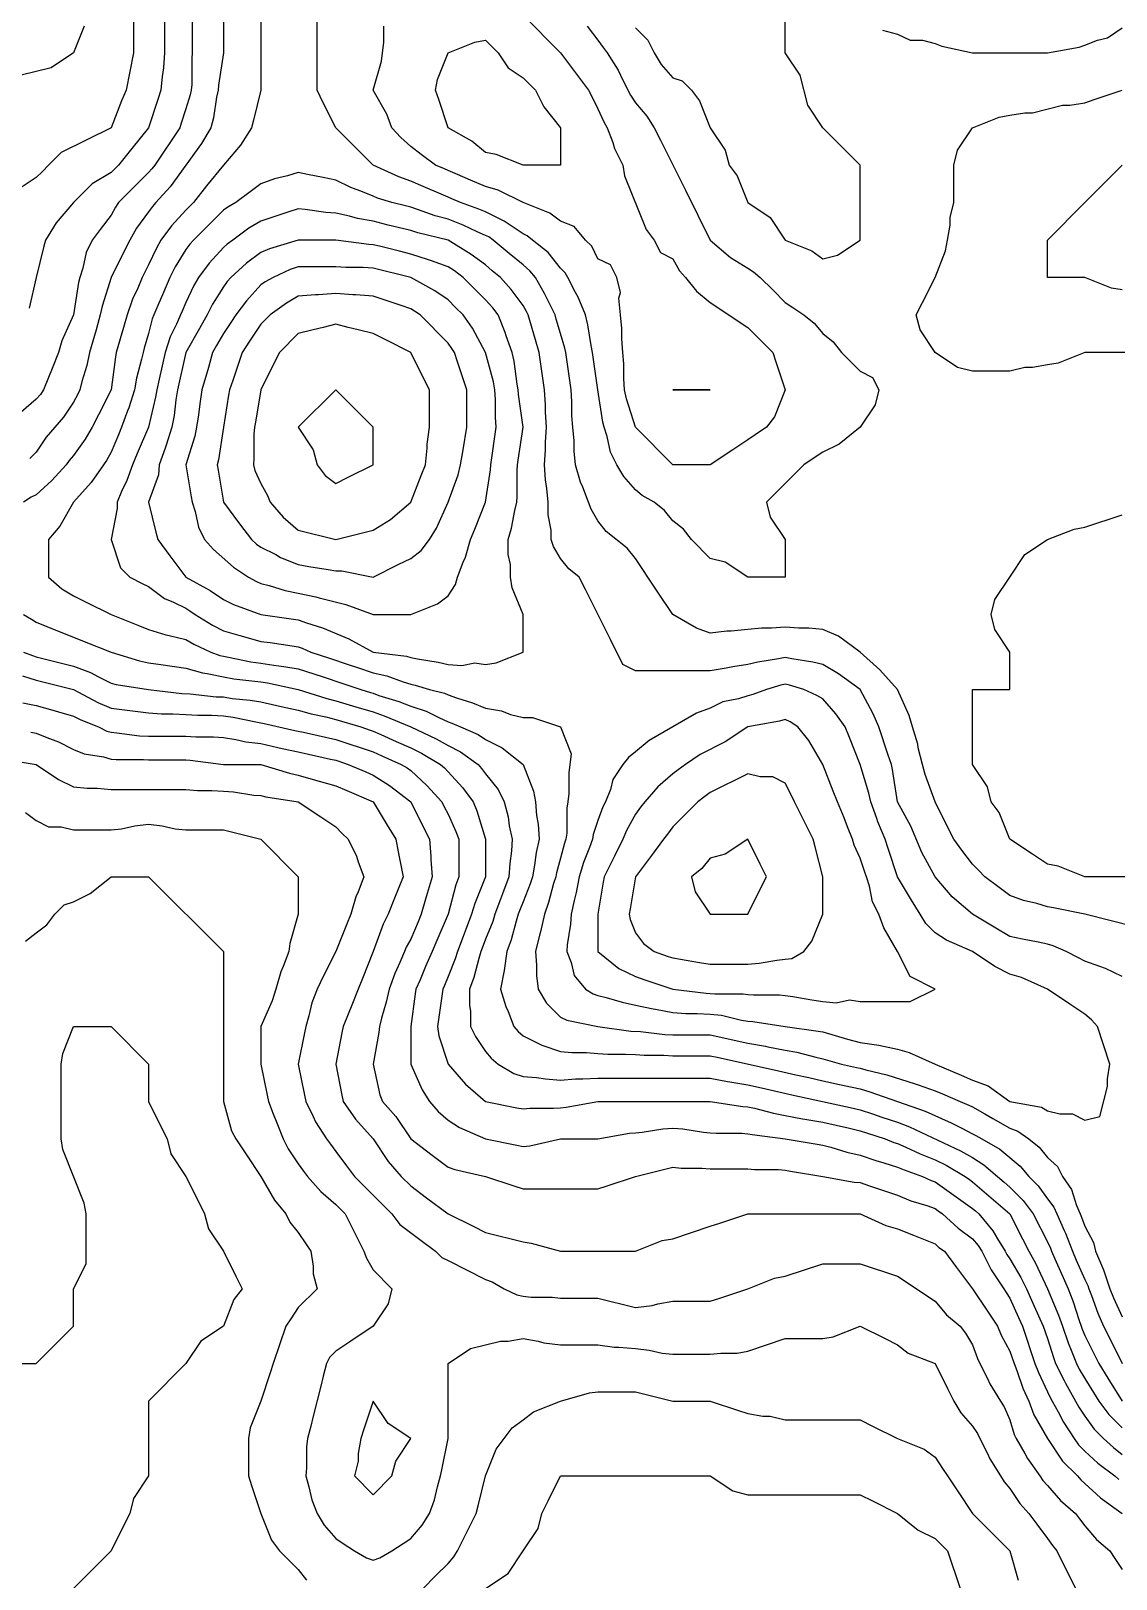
# Model space of a CAD drawing. Header units: inches. Extents: x 794995 to 811195, y 2485918 to 2508058.
# Drawn here: x 806031 to 806900, y 2503476 to 2504716 of the extents above; entities that cross this region are included whole.
import ezdxf

# ---------------------------------------------------------------- set-up
doc = ezdxf.new("R2010")
doc.units = ezdxf.units.IN
doc.header["$MEASUREMENT"] = 0
doc.layers.add('contour', color=7, linetype='Continuous')

msp = doc.modelspace()

# ---------------------------------------------------------------- linework, layer by layer
at = {"layer": 'contour'}
for points in [[(806160.2, 2504728.4), (806160.2, 2504698.4), (806159.8, 2504693.7), (806159.8, 2504673), (806159.4, 2504668.4), (806158.7, 2504664.8), (806155.2, 2504653.4), (806151.4, 2504642.1), (806150.2, 2504638.4), (806130.2, 2504608.4), (806128, 2504605.5), (806125.2, 2504602.4), (806113.2, 2504590.4), (806101.2, 2504578.4), (806098.7, 2504574.8), (806095.2, 2504568.4), (806086.6, 2504556.9), (806080.2, 2504548.4), (806075.2, 2504538.4), (806072.7, 2504525.9), (806070.2, 2504518.4), (806069.2, 2504514.4), (806065.2, 2504488.4), (806055.9, 2504467.6), (806053.2, 2504458.4), (806048, 2504445.5), (806045.2, 2504438.4), (806041.2, 2504428.4), (806038.7, 2504424.8), (806035.2, 2504420.9), (806023.2, 2504410.4)], [(806113.2, 2504728.4), (806113.2, 2504698.4), (806107.2, 2504668.4), (806103.7, 2504659.8), (806095.2, 2504638.4), (806075.2, 2504628.4), (806055.2, 2504618.4), (806045.2, 2504608.4), (806040.2, 2504603.4), (806035.2, 2504598.4), (806023.2, 2504590.4)], [(806215.2, 2504728.4), (806215.2, 2504668.4), (806209.2, 2504644.4), (806207.7, 2504638.4), (806199, 2504624.5), (806185.2, 2504608.4), (806171.8, 2504591.7), (806161.2, 2504578.4), (806158.2, 2504575.4), (806155.2, 2504572.4), (806143.7, 2504559.8), (806135.2, 2504548.4), (806131.5, 2504542), (806125.2, 2504528.4), (806121.8, 2504521.7), (806120.2, 2504518.4), (806116.6, 2504509.8), (806112.5, 2504501), (806108, 2504488.4), (806105.2, 2504478.4), (806099.4, 2504458.4), (806098.7, 2504454.8), (806095.2, 2504428.4), (806085.2, 2504408.4), (806080.2, 2504398.4), (806074.6, 2504388.9), (806065.2, 2504375.9), (806061.6, 2504371.9), (806059.2, 2504368.4), (806047.8, 2504355.7), (806035.2, 2504344.4), (806031.2, 2504342.4), (806025.2, 2504338.4)], [(806138, 2504728.4), (806138, 2504698.4), (806137.2, 2504686.4), (806136.1, 2504679.3), (806135.2, 2504668.4), (806132.7, 2504660.9), (806125.2, 2504638.4), (806111.8, 2504621.7), (806101.2, 2504608.4), (806098.2, 2504605.4), (806095.2, 2504602.4), (806080.2, 2504593.4), (806065.2, 2504578.4), (806051.3, 2504562.2), (806042.7, 2504548.4), (806041.2, 2504542.4), (806035.2, 2504518.4), (806029.7, 2504493.8)], [(806185.2, 2504728.4), (806185.2, 2504698.4), (806181.2, 2504672.4), (806180.9, 2504668.4), (806179.7, 2504662.9), (806177.2, 2504646.4), (806175.2, 2504638.4), (806167.8, 2504625.7), (806155.2, 2504608.4), (806142.5, 2504591), (806131.2, 2504578.4), (806128.3, 2504575.2), (806125.2, 2504570.9), (806115.7, 2504557.8), (806110.2, 2504548.4), (806105.2, 2504538.4), (806095.2, 2504518.4), (806088.1, 2504495.4), (806086.6, 2504488.4), (806083.2, 2504476.4), (806078, 2504458.4), (806075.7, 2504447.8), (806071.8, 2504435), (806070.2, 2504428.4), (806068.5, 2504425), (806065.2, 2504418.4), (806057.2, 2504406.4), (806050.2, 2504398.4), (806043.2, 2504390.4), (806035.2, 2504378.4), (806030.2, 2504373.4)], [(806476.6, 2504719.8), (806485.2, 2504708.4), (806489.4, 2504702.6), (806492.7, 2504698.4), (806501.3, 2504684.5), (806503.2, 2504680.4), (806509.2, 2504668.4), (806511.2, 2504664.4), (806515.2, 2504658.4), (806524.4, 2504647.6), (806530.2, 2504638.4), (806535.2, 2504628.4), (806555.2, 2504588.4), (806565.2, 2504568.4), (806575.2, 2504548.4), (806591.3, 2504534.5), (806605.2, 2504525.9), (806609.8, 2504523), (806615.2, 2504518.4), (806625.2, 2504508.4), (806635.2, 2504498.4), (806641.2, 2504494.4), (806650.2, 2504488.4), (806658.5, 2504481.7), (806665.2, 2504473.4), (806673.7, 2504466.9), (806680.2, 2504458.4), (806695.2, 2504443.4), (806705.2, 2504438.4), (806710.2, 2504428.4), (806707.2, 2504416.4), (806695.2, 2504398.4), (806678.5, 2504385), (806665.2, 2504378.4), (806659.2, 2504374.4), (806650.2, 2504368.4), (806635.2, 2504353.4), (806620.2, 2504338.4), (806623.2, 2504326.4), (806635.2, 2504308.4), (806635.2, 2504278.4), (806605.2, 2504278.4), (806587.2, 2504290.4), (806575.2, 2504293.4), (806560.2, 2504308.4), (806553.7, 2504316.9), (806545.2, 2504323.4), (806538.5, 2504331.7), (806530.2, 2504338.4), (806520.6, 2504343.8), (806515.2, 2504348.4), (806505.9, 2504359.1), (806500.2, 2504368.4), (806495.2, 2504378.4), (806492.7, 2504390.9), (806490.2, 2504398.4), (806489.2, 2504402.4), (806485.2, 2504428.4), (806481.4, 2504454.6), (806480.9, 2504458.4), (806479.7, 2504463.8), (806477.2, 2504480.4), (806475.2, 2504488.4), (806469.3, 2504502.5), (806467.2, 2504506.4), (806461.2, 2504518.4), (806458.9, 2504522.1), (806455.2, 2504525.9), (806445.2, 2504538.4), (806432.7, 2504548.4), (806428.5, 2504551.7), (806425.2, 2504553.4), (806410.2, 2504563.4), (806395.2, 2504570.9), (806389.9, 2504573.1), (806375.2, 2504578.4), (806368.2, 2504581.4), (806365.2, 2504582.6), (806357.7, 2504585.9), (806347.2, 2504590.4), (806335.2, 2504595.5), (806325.7, 2504598.9), (806305.2, 2504608.4), (806275.2, 2504638.4), (806265.2, 2504658.4), (806260.2, 2504668.4), (806260.2, 2504728.4)], [(806425.2, 2504728.4), (806455.2, 2504698.4), (806468, 2504681.2), (806477.7, 2504668.4), (806480.2, 2504663.4), (806485.2, 2504653.4), (806489.8, 2504643), (806492.7, 2504638.4), (806497.2, 2504626.4), (806498.5, 2504621.7), (806505.2, 2504608.4), (806506.6, 2504599.8), (806523.7, 2504556.9), (806530.2, 2504548.4), (806535.2, 2504538.4), (806545.2, 2504533.4), (806550.6, 2504523.8), (806555.2, 2504518.4), (806564.2, 2504507.5), (806575.2, 2504498.4), (806581.2, 2504494.4), (806599.2, 2504482.4), (806605.2, 2504478.4), (806615.2, 2504468.4), (806625.2, 2504458.4), (806627.7, 2504450.9), (806635.2, 2504428.4), (806626.6, 2504406.9), (806620.2, 2504398.4), (806611.2, 2504392.4), (806605.2, 2504388.4), (806593.2, 2504380.4), (806575.2, 2504368.4), (806545.2, 2504368.4), (806515.2, 2504398.4), (806508.1, 2504421.3), (806506.6, 2504428.4), (806505.9, 2504437.6), (806505.9, 2504449.1), (806505.2, 2504458.4), (806504.2, 2504469.3), (806504.2, 2504477.5), (806503.2, 2504488.4), (806501.8, 2504501.7), (806503.2, 2504506.4), (806500.2, 2504518.4), (806495.2, 2504528.4), (806485.2, 2504533.4), (806480.2, 2504543.4), (806475.2, 2504548.4), (806466.1, 2504559.3), (806455.2, 2504563.4), (806446.6, 2504569.8), (806425.2, 2504578.4), (806405.2, 2504588.4), (806395.2, 2504591.2), (806383.2, 2504596.4), (806372.7, 2504600.9), (806365.2, 2504604.1), (806362.2, 2504605.4), (806355.2, 2504608.4), (806343.7, 2504616.9), (806335.2, 2504623.4), (806327.2, 2504630.4), (806320.2, 2504638.4), (806316.1, 2504649.3), (806305.2, 2504668.4), (806311.8, 2504691.7), (806313.7, 2504706.9), (806313.7, 2504719.8)], [(806515.2, 2504718.4), (806525.2, 2504708.4), (806530.2, 2504698.4), (806535.9, 2504689.1), (806545.2, 2504678.4), (806552.7, 2504675.9), (806560.2, 2504668.4), (806566.6, 2504659.8), (806575.2, 2504638.4), (806587.2, 2504620.4), (806590.2, 2504608.4), (806596.6, 2504599.8), (806605.2, 2504578.4), (806623.2, 2504566.4), (806635.2, 2504548.4), (806656.6, 2504539.8), (806665.2, 2504533.4), (806677.2, 2504536.4), (806695.2, 2504548.4), (806695.2, 2504608.4), (806665.2, 2504638.4), (806653.2, 2504656.4), (806647.2, 2504680.4), (806635.2, 2504698.4), (806635.2, 2504728.4)], [(806073.7, 2504719.8), (806065.2, 2504698.4), (806047.2, 2504686.4), (806023.2, 2504680.4)], [(806713.2, 2504716.4), (806725.2, 2504713.4), (806735.2, 2504708.4), (806745.2, 2504708.4), (806755.2, 2504705.9), (806760.6, 2504703.8), (806785.2, 2504698.4), (806845.2, 2504698.4), (806870.5, 2504703), (806875.2, 2504704.4), (806885.2, 2504708.4), (806893.2, 2504710.4), (806905.2, 2504718.4)], [(806935.2, 2504458.4), (806875.2, 2504458.4), (806853.7, 2504449.8), (806845.2, 2504448.4), (806833.2, 2504446.4), (806827.2, 2504446.4), (806815.2, 2504443.4), (806785.2, 2504443.4), (806773.2, 2504446.4), (806755.2, 2504458.4), (806743.2, 2504476.4), (806740.2, 2504488.4), (806745.2, 2504498.4), (806755.2, 2504518.4), (806763.7, 2504539.8), (806765.2, 2504548.4), (806767.2, 2504560.4), (806767.2, 2504566.4), (806770.2, 2504578.4), (806770.2, 2504608.4), (806773.2, 2504620.4), (806785.2, 2504638.4), (806806.6, 2504646.9), (806815.2, 2504648.4), (806827.2, 2504650.4), (806833.2, 2504650.4), (806857.2, 2504656.4), (806863.2, 2504656.4), (806875.2, 2504658.4), (806882.7, 2504660.9), (806905.2, 2504668.4)], [(806915.2, 2503998.4), (806875.2, 2504008.4), (806850.2, 2504013.4), (806845.2, 2504014.4), (806836.6, 2504016.9), (806826.1, 2504019.3), (806815.2, 2504023.4), (806806.6, 2504029.8), (806795.2, 2504038.4), (806790.2, 2504043.4), (806785.2, 2504048.4), (806776.6, 2504059.8), (806770.2, 2504068.4), (806765.2, 2504078.4), (806755.2, 2504098.4), (806747.2, 2504120.4), (806745.2, 2504128.4), (806741.8, 2504141.7), (806741.3, 2504144.5), (806737.2, 2504158.4), (806734.4, 2504167.6), (806725.2, 2504188.4), (806711, 2504204.2), (806695.2, 2504218.4), (806678, 2504231.2), (806665.2, 2504236.4), (806654.2, 2504237.5), (806646.1, 2504237.5), (806635.2, 2504238.4), (806624.2, 2504237.5), (806616.1, 2504237.5), (806605.2, 2504236.4), (806591.8, 2504235), (806588.5, 2504235), (806575.2, 2504233.4), (806564.2, 2504237.5), (806545.2, 2504248.4), (806533.2, 2504266.4), (806525.2, 2504278.4), (806521.2, 2504284.4), (806515.2, 2504293.4), (806508.5, 2504301.7), (806491.8, 2504315), (806485.2, 2504323.4), (806479.7, 2504332.9), (806477.7, 2504338.4), (806473.2, 2504350.4), (806471.3, 2504354.5), (806467.2, 2504368.4), (806466.1, 2504379.3), (806466.1, 2504387.5), (806465.2, 2504398.4), (806464.4, 2504407.6), (806464.4, 2504419.1), (806463.7, 2504428.4), (806459.4, 2504458.4), (806458.7, 2504461.9), (806455.2, 2504473.4), (806451.8, 2504485), (806450.9, 2504488.4), (806446.6, 2504496.9), (806442.5, 2504505.7), (806435.2, 2504518.4), (806430.6, 2504523.8), (806425.2, 2504528.4), (806414.2, 2504537.5), (806401.2, 2504548.4), (806397.7, 2504550.9), (806395.2, 2504552.1), (806388.5, 2504555), (806377.2, 2504560.4), (806365.2, 2504565), (806354.7, 2504567.9), (806340.6, 2504572.9), (806335.2, 2504574.6), (806332.2, 2504575.4), (806320.2, 2504578.4), (806308.7, 2504581.9), (806305.2, 2504583.4), (806296.6, 2504586.9), (806287.2, 2504590.4), (806275.2, 2504596.4), (806265.2, 2504598.4), (806252.7, 2504600.9), (806245.2, 2504602.4), (806236.6, 2504599.8), (806226.1, 2504597.5), (806215.2, 2504593.4), (806206.6, 2504586.9), (806195.2, 2504578.4), (806188.7, 2504574.8), (806185.2, 2504572.4), (806173.2, 2504560.4), (806161.2, 2504548.4), (806158.3, 2504545.2), (806155.2, 2504540.9), (806146.6, 2504526.9), (806142.3, 2504518.4), (806137.2, 2504506.4), (806132.7, 2504495.9), (806129.4, 2504488.4), (806128.2, 2504485.4), (806125.2, 2504473.4), (806121.8, 2504461.7), (806120.9, 2504458.4), (806119.7, 2504452.9), (806115.7, 2504437.8), (806113.9, 2504428.4), (806109.4, 2504414.1), (806108.5, 2504411.7), (806103.7, 2504398.4), (806101.2, 2504392.4), (806095.2, 2504378.4), (806091.6, 2504371.9), (806089.2, 2504368.4), (806079.3, 2504354.2), (806065.2, 2504338.4), (806054.2, 2504319.3), (806045.2, 2504308.4), (806045.2, 2504278.4), (806055.9, 2504269.1), (806065.2, 2504263.4), (806075.2, 2504258.4), (806095.2, 2504248.4), (806116.6, 2504239.8), (806125.2, 2504236.4), (806139, 2504232.2), (806141.8, 2504231.7), (806155.2, 2504228.4), (806161.5, 2504224.7), (806175.2, 2504218.4), (806182.4, 2504215.6), (806185.2, 2504215), (806189.2, 2504214.4), (806207.3, 2504210.5), (806215.2, 2504209.4), (806225.7, 2504207.8), (806233.7, 2504206.9), (806245.2, 2504205), (806257.7, 2504200.9), (806265.2, 2504198.4), (806280.2, 2504193.4), (806295.2, 2504188.4), (806302.9, 2504186.1), (806305.2, 2504185.4), (806309.8, 2504183.7), (806325.6, 2504178.8), (806335.2, 2504175), (806347.7, 2504170.9), (806357.7, 2504165.9), (806365.2, 2504162.6), (806368.3, 2504161.5), (806375.2, 2504158.4), (806389.2, 2504152.4), (806395.2, 2504148.4), (806408.5, 2504141.7), (806425.2, 2504128.4), (806433.7, 2504106.9), (806435.2, 2504098.4), (806436.1, 2504087.5), (806437.2, 2504080.4), (806438, 2504068.4), (806435.7, 2504057.8), (806434.4, 2504047.6), (806432.7, 2504038.4), (806430.9, 2504032.6), (806425.2, 2504018.4), (806422.4, 2504011.1), (806421.4, 2504008.4), (806419.7, 2504002.9), (806415.7, 2503987.8), (806412.3, 2503978.4), (806410.2, 2503963.4), (806407.2, 2503948.4), (806411.3, 2503934.5), (806413.2, 2503930.4), (806417.7, 2503918.4), (806421.2, 2503914.4), (806425.2, 2503910.9), (806440.2, 2503903.4), (806455.2, 2503898.4), (806464.4, 2503897.6), (806475.9, 2503897.6), (806485.2, 2503896.9), (806493.2, 2503896.4), (806507.2, 2503896.4), (806515.2, 2503895.9), (806522.2, 2503895.4), (806538.1, 2503895.4), (806545.2, 2503895), (806575.2, 2503895), (806580.6, 2503893.8), (806629.7, 2503882.9), (806643.7, 2503879.8), (806654.2, 2503877.5), (806665.2, 2503875), (806678.8, 2503872), (806682.3, 2503871.2), (806695.2, 2503868.4), (806703, 2503866.2), (806747.3, 2503850.5), (806768.2, 2503841.4), (806776.6, 2503836.9), (806785.2, 2503832.6), (806787.9, 2503831.1), (806792.7, 2503828.4), (806807, 2503820.2), (806823.3, 2503806.5), (806830.2, 2503798.4), (806837.7, 2503790.9), (806845.2, 2503780.4), (806850.4, 2503773.6), (806852.7, 2503768.4), (806858.5, 2503755), (806859.6, 2503752.8), (806865.2, 2503738.4), (806868.2, 2503731.4), (806875.2, 2503715.9), (806877.7, 2503710.9), (806878.5, 2503708.4), (806880.6, 2503702.9), (806885.6, 2503688.8), (806890.2, 2503678.4), (806895.2, 2503668.4), (806905.2, 2503648.4)], [(806905.2, 2504508.4), (806896.6, 2504509.8), (806875.2, 2504518.4), (806845.2, 2504518.4), (806845.2, 2504548.4), (806875.2, 2504578.4), (806905.2, 2504608.4)], [(806905.2, 2503958.4), (806891.8, 2503965), (806887.2, 2503966.4), (806875.2, 2503970.9), (806870.2, 2503973.4), (806860.2, 2503978.4), (806849.8, 2503983), (806845.2, 2503984.4), (806837.7, 2503985.9), (806825.2, 2503988.4), (806815.2, 2503990.4), (806803.9, 2503997.1), (806785.2, 2504008.4), (806769, 2504022.2), (806755.2, 2504038.4), (806744.6, 2504057.8), (806735.7, 2504078.9), (806725.2, 2504098.4), (806721.2, 2504124.4), (806720.2, 2504128.4), (806717.7, 2504135.9), (806710.2, 2504158.4), (806705.7, 2504168.9), (806695.2, 2504188.4), (806677.8, 2504201), (806665.2, 2504208.4), (806657.2, 2504210.4), (806640.6, 2504212.9), (806635.2, 2504214.1), (806629.7, 2504212.9), (806613.2, 2504210.4), (806605.2, 2504208.4), (806593.2, 2504206.4), (806588, 2504205.5), (806575.2, 2504203.4), (806515.2, 2504203.4), (806505.2, 2504208.4), (806495.2, 2504228.4), (806475.2, 2504268.4), (806470.2, 2504278.4), (806461.8, 2504285), (806455.2, 2504293.4), (806449.7, 2504302.9), (806447.7, 2504308.4), (806447.7, 2504315.9), (806445.2, 2504328.4), (806445.2, 2504338.4), (806444.2, 2504349.3), (806443.2, 2504356.4), (806442.3, 2504368.4), (806443.2, 2504380.4), (806443.2, 2504386.4), (806443.9, 2504398.4), (806443.2, 2504410.4), (806443.2, 2504416.4), (806442.3, 2504428.4), (806438, 2504458.4), (806435.2, 2504468.4), (806429.4, 2504488.4), (806428, 2504491.2), (806425.2, 2504495.9), (806415.7, 2504508.9), (806407.2, 2504518.4), (806400.6, 2504523.8), (806395.2, 2504528.4), (806383.7, 2504536.9), (806365.2, 2504548.4), (806340.9, 2504554.1), (806335.2, 2504555.9), (806325.2, 2504558.4), (806317.2, 2504560.4), (806305.2, 2504563.4), (806292.5, 2504565.7), (806286.1, 2504567.5), (806275.2, 2504569.8), (806267.2, 2504570.4), (806250.6, 2504572.9), (806245.2, 2504573.4), (806237.7, 2504570.9), (806215.2, 2504563.4), (806205.7, 2504557.8), (806192.7, 2504548.4), (806188.3, 2504545.2), (806185.2, 2504542.4), (806173.7, 2504529.8), (806165.2, 2504518.4), (806161.5, 2504512), (806155.2, 2504498.4), (806152.2, 2504491.4), (806150.9, 2504488.4), (806147.7, 2504480.9), (806142.7, 2504470.9), (806138.5, 2504458.4), (806136.1, 2504447.5), (806133.7, 2504436.9), (806131.8, 2504428.4), (806130.9, 2504422.6), (806125.2, 2504398.4), (806116.2, 2504377.4), (806112.3, 2504368.4), (806107.8, 2504355.7), (806103.7, 2504346.9), (806100.2, 2504338.4), (806100.2, 2504333.4), (806095.2, 2504308.4), (806102.7, 2504285.9), (806110.2, 2504278.4), (806120.2, 2504273.4), (806125.2, 2504270.9), (806138, 2504261.2), (806145.2, 2504258.4), (806155.2, 2504253.4), (806158.3, 2504251.5), (806162.7, 2504248.4), (806176.6, 2504239.8), (806185.2, 2504235.5), (806198.5, 2504231.7), (806203.2, 2504230.4), (806215.2, 2504226.9), (806222.7, 2504225.9), (806240.2, 2504223.4), (806245.2, 2504222.6), (806248.3, 2504221.5), (806255.2, 2504218.4), (806270.2, 2504213.4), (806285.2, 2504208.4), (806292.7, 2504205.9), (806305.2, 2504201.7), (806316.1, 2504199.3), (806329.2, 2504194.4), (806335.2, 2504192.6), (806338.7, 2504191.9), (806350.2, 2504188.4), (806362.2, 2504185.4), (806365.2, 2504184.1), (806371.8, 2504181.7), (806384.6, 2504177.8), (806395.2, 2504173.4), (806408, 2504171.2), (806415.2, 2504168.4), (806425.2, 2504165.9), (806432.7, 2504165.9), (806455.2, 2504158.4), (806463.7, 2504136.9), (806461.8, 2504121.7), (806461.8, 2504105), (806461.2, 2504098.4), (806460.2, 2504093.4), (806460.2, 2504073.4), (806459.4, 2504068.4), (806458.3, 2504065.2), (806455.2, 2504053.4), (806452, 2504041.5), (806451.4, 2504038.4), (806449.7, 2504032.9), (806445.7, 2504017.8), (806442.3, 2504008.4), (806439.3, 2503994.2), (806438.5, 2503991.7), (806435.2, 2503978.4), (806436.1, 2503967.5), (806436.1, 2503959.3), (806437.2, 2503948.4), (806443.9, 2503937.1), (806455.2, 2503925.9), (806460.2, 2503923.4), (806485.2, 2503918.4), (806511.6, 2503914.8), (806519.2, 2503914.4), (806538.8, 2503912), (806545.2, 2503911.7), (806575.2, 2503911.7), (806583.7, 2503909.8), (806594.2, 2503907.5), (806605.2, 2503905), (806619.4, 2503902.6), (806621.3, 2503902.2), (806635.2, 2503899.6), (806644.6, 2503897.8), (806659.7, 2503893.8), (806665.2, 2503892.6), (806680.2, 2503888.4), (806692.4, 2503885.6), (806695.2, 2503885), (806699.8, 2503883.7), (806716.6, 2503879.8), (806739.4, 2503872.6), (806741.8, 2503871.7), (806755.2, 2503866.9), (806761.2, 2503864.4), (806775.2, 2503858.4), (806782.3, 2503855.5), (806785.2, 2503854.1), (806795.2, 2503848.4), (806801.5, 2503844.7), (806815.2, 2503836.9), (806821.5, 2503834.7), (806830.2, 2503828.4), (806838.5, 2503821.7), (806845.2, 2503813.4), (806853.2, 2503806.4), (806857.2, 2503798.4), (806864.6, 2503787.8), (806868.5, 2503775), (806871.4, 2503768.4), (806872.5, 2503765.8), (806875.2, 2503758.4), (806882.2, 2503745.4), (806883.7, 2503738.4), (806890.2, 2503723.4), (806895.2, 2503708.4), (806898, 2503701.2), (806905.2, 2503685.9)], [(806935.2, 2504038.4), (806875.2, 2504038.4), (806853.7, 2504046.9), (806845.2, 2504048.4), (806833.2, 2504056.4), (806815.2, 2504068.4), (806806.6, 2504089.8), (806800.2, 2504098.4), (806797.2, 2504110.4), (806785.2, 2504128.4), (806785.2, 2504188.4), (806815.2, 2504188.4), (806815.2, 2504218.4), (806803.2, 2504236.4), (806800.2, 2504248.4), (806803.2, 2504260.4), (806815.2, 2504278.4), (806827.2, 2504296.4), (806845.2, 2504308.4), (806866.6, 2504316.9), (806875.2, 2504318.4), (806905.2, 2504328.4)], [(806025.2, 2504248.4), (806031.4, 2504244.6), (806035.2, 2504242.4), (806052.3, 2504235.5), (806065.2, 2504230.4), (806073.7, 2504226.9), (806095.2, 2504218.4), (806118.1, 2504211.3), (806125.2, 2504209.8), (806135.2, 2504208.4), (806155.2, 2504205.5), (806168.5, 2504201.7), (806172.3, 2504201.2), (806185.2, 2504198.4), (806193.7, 2504196.9), (806208.1, 2504195.4), (806215.2, 2504194.4), (806220.4, 2504193.6), (806245.2, 2504188.4), (806268, 2504181.2), (806275.2, 2504179.4), (806291.3, 2504174.5), (806305.2, 2504170.4), (806314, 2504167.3), (806335.2, 2504158.4), (806355.6, 2504148.8), (806365.2, 2504143.4), (806375.2, 2504138.4), (806389.2, 2504128.4), (806392, 2504125.2), (806395.2, 2504120.9), (806405.2, 2504108.4), (806410.2, 2504098.4), (806413.2, 2504086.4), (806414.2, 2504079.3), (806416.6, 2504068.4), (806415.9, 2504059.1), (806414.6, 2504048.9), (806413.9, 2504038.4), (806408.8, 2504024.7), (806407.2, 2504020.4), (806402.7, 2504008.4), (806400.9, 2504002.6), (806395.2, 2503988.4), (806392.4, 2503981.1), (806391.4, 2503978.4), (806389.7, 2503972.9), (806385.7, 2503957.8), (806382.3, 2503948.4), (806382.3, 2503935.5), (806383.2, 2503930.4), (806383.2, 2503918.4), (806387.2, 2503910.4), (806395.2, 2503898.4), (806399.8, 2503893), (806405.2, 2503888.4), (806417.7, 2503880.9), (806425.2, 2503878.4), (806436.1, 2503877.5), (806443.2, 2503876.4), (806455.2, 2503875.5), (806467.2, 2503876.4), (806473.2, 2503876.4), (806485.2, 2503877.1), (806575.2, 2503877.1), (806589, 2503874.5), (806590.9, 2503874.1), (806605.2, 2503871.7), (806616.1, 2503869.3), (806626.6, 2503866.9), (806640.6, 2503863.8), (806689.7, 2503852.9), (806695.2, 2503851.7), (806705.2, 2503848.4), (806712.7, 2503845.9), (806725.2, 2503841.7), (806734.8, 2503838), (806775.6, 2503818.8), (806785.2, 2503813.4), (806794.4, 2503807.6), (806805.2, 2503798.4), (806810.5, 2503793.7), (806815.2, 2503789.8), (806825.9, 2503779.1), (806833.9, 2503768.4), (806845.2, 2503745.9), (806847.6, 2503740.8), (806848.5, 2503738.4), (806851.2, 2503732.4), (806856.7, 2503719.9), (806861.8, 2503708.4), (806865.6, 2503698.8), (806870.5, 2503683), (806872.2, 2503678.4), (806872.9, 2503676.1), (806875.2, 2503670.9), (806886.4, 2503648.4), (806893.6, 2503636.8), (806905.2, 2503618.4)], [(806025.2, 2504218.4), (806032.3, 2504215.5), (806035.2, 2504214.6), (806065.2, 2504207.1), (806078.8, 2504202), (806085.2, 2504198.4), (806095.2, 2504193.4), (806099.2, 2504192.4), (806125.2, 2504188.4), (806152, 2504185.2), (806158.7, 2504184.8), (806179.4, 2504182.6), (806185.2, 2504182.4), (806192.2, 2504181.3), (806206.6, 2504179.8), (806215.2, 2504178.4), (806228, 2504175.5), (806231.5, 2504174.7), (806245.2, 2504171.7), (806255.6, 2504168.8), (806267.2, 2504166.4), (806275.2, 2504164.4), (806295.2, 2504158.4), (806302.7, 2504155.9), (806305.2, 2504155), (806311.2, 2504152.4), (806323.6, 2504146.8), (806335.2, 2504141.7), (806344, 2504137.3), (806359.2, 2504128.4), (806362.3, 2504125.5), (806365.2, 2504122.4), (806376.6, 2504109.8), (806385.2, 2504098.4), (806388.1, 2504091.3), (806395.2, 2504068.4), (806395.2, 2504038.4), (806386.6, 2504016.9), (806383.9, 2504008.4), (806378.8, 2503994.7), (806377.2, 2503990.4), (806372.7, 2503978.4), (806370.9, 2503972.6), (806365.2, 2503958.4), (806362.2, 2503951.4), (806360.9, 2503948.4), (806356.6, 2503918.4), (806357.7, 2503910.9), (806365.2, 2503888.4), (806379, 2503872.2), (806395.2, 2503858.4), (806420.2, 2503853.4), (806425.2, 2503852.4), (806430.6, 2503852.9), (806449.7, 2503852.9), (806455.2, 2503853.4), (806459.8, 2503853.7), (806485.2, 2503858.4), (806575.2, 2503858.4), (806601.2, 2503854.4), (806605.2, 2503854.1), (806610.6, 2503852.9), (806625.7, 2503848.9), (806635.2, 2503847.1), (806649, 2503844.5), (806650.9, 2503844.1), (806665.2, 2503841.7), (806676.1, 2503839.3), (806686.6, 2503836.9), (806695.2, 2503835), (806700.2, 2503833.4), (806715.2, 2503828.4), (806722.3, 2503825.5), (806725.2, 2503824.6), (806731.8, 2503821.7), (806743.2, 2503816.4), (806755.2, 2503811.7), (806764, 2503807.3), (806779.2, 2503798.4), (806782.7, 2503795.9), (806785.2, 2503794.1), (806815.2, 2503768.4), (806825.2, 2503748.4), (806830.2, 2503738.4), (806835.6, 2503728.8), (806845.2, 2503708.4), (806854, 2503687.3), (806857.2, 2503678.4), (806861.8, 2503665), (806864.2, 2503659.3), (806868.5, 2503648.4), (806870.7, 2503643.9), (806875.2, 2503636.4), (806882.1, 2503625.3), (806886.4, 2503618.4), (806894.4, 2503607.6), (806905.2, 2503596.9)], [(806024.2, 2504199.3), (806035.2, 2504195.9), (806065.2, 2504188.4), (806084.7, 2504177.9), (806095.2, 2504173.4), (806125.2, 2504169.6), (806135.7, 2504168.9), (806144.6, 2504168.9), (806155.2, 2504168.4), (806164.6, 2504167.8), (806175.7, 2504167.8), (806185.2, 2504167.4), (806193, 2504166.2), (806211.2, 2504162.4), (806215.2, 2504161.7), (806217.9, 2504161.1), (806242.4, 2504155.6), (806245.2, 2504155), (806249.4, 2504154.1), (806267, 2504150.2), (806275.2, 2504148.4), (806305.2, 2504138.4), (806312.1, 2504135.3), (806327.7, 2504128.4), (806332.3, 2504125.5), (806335.2, 2504123.4), (806348.2, 2504111.4), (806360.2, 2504098.4), (806361.8, 2504095), (806365.2, 2504088.4), (806371.5, 2504074.7), (806373.7, 2504068.4), (806373.7, 2504038.4), (806371.5, 2504032), (806365.2, 2504008.4), (806356.2, 2503987.4), (806352.3, 2503978.4), (806347.2, 2503966.4), (806342.7, 2503955.9), (806339.4, 2503948.4), (806338.9, 2503944.6), (806335.2, 2503918.4), (806335.2, 2503888.4), (806344.4, 2503867.6), (806350.2, 2503858.4), (806357.2, 2503850.4), (806365.2, 2503843.4), (806374.4, 2503837.6), (806395.2, 2503828.4), (806420.2, 2503823.4), (806425.2, 2503822.4), (806430.6, 2503822.9), (806455.2, 2503828.4), (806485.2, 2503828.4), (806510.5, 2503833), (806515.2, 2503833.4), (806520.6, 2503833.8), (806537.2, 2503836.4), (806545.2, 2503836.9), (806553.2, 2503836.4), (806569.7, 2503833.8), (806575.2, 2503833.4), (806579.8, 2503833), (806600.5, 2503833), (806605.2, 2503832.6), (806608.7, 2503831.9), (806635.2, 2503828.4), (806660.9, 2503824.1), (806665.2, 2503823.4), (806671.8, 2503821.7), (806684.6, 2503817.8), (806695.2, 2503815.5), (806707.8, 2503811), (806714.2, 2503809.3), (806725.2, 2503805.9), (806730.4, 2503803.6), (806745.2, 2503798.4), (806752, 2503795.2), (806755.2, 2503794.1), (806785.2, 2503772.6), (806787.5, 2503770.7), (806790.2, 2503768.4), (806801.5, 2503754.7), (806805.2, 2503748.4), (806811.4, 2503738.4), (806812.7, 2503735.9), (806815.2, 2503732.4), (806824, 2503717.3), (806828.5, 2503708.4), (806833.6, 2503696.8), (806839.2, 2503684.4), (806841.8, 2503678.4), (806845.2, 2503668.4), (806850, 2503653.2), (806851.8, 2503648.4), (806858.5, 2503635), (806859.6, 2503632.8), (806867.7, 2503618.4), (806870.4, 2503613.6), (806875.2, 2503606.4), (806882.7, 2503595.9), (806890.2, 2503588.4), (806898, 2503581.2), (806905.2, 2503575.5)], [(806024.6, 2504177.8), (806035.2, 2504175.5), (806048.5, 2504171.7), (806053.2, 2504170.4), (806065.2, 2504166.9), (806070.9, 2504164.1), (806085.2, 2504158.4), (806091.8, 2504155), (806095.2, 2504154.1), (806099.8, 2504153.7), (806118.1, 2504151.3), (806125.2, 2504150.9), (806155.2, 2504150.9), (806163.2, 2504150.4), (806177.2, 2504150.4), (806185.2, 2504149.8), (806195.2, 2504148.4), (806203.2, 2504146.4), (806215.2, 2504145), (806228.8, 2504142), (806232.3, 2504141.2), (806245.2, 2504138.4), (806253.3, 2504136.5), (806270.9, 2504132.6), (806275.2, 2504131.7), (806277.7, 2504130.9), (806285.2, 2504128.4), (806299.2, 2504122.4), (806305.2, 2504119.8), (806318.2, 2504111.4), (806335.2, 2504098.4), (806345.2, 2504078.4), (806350.2, 2504068.4), (806351.3, 2504054.5), (806351.3, 2504052.2), (806352.3, 2504038.4), (806348.5, 2504025), (806347.2, 2504020.4), (806343.7, 2504008.4), (806341.2, 2504002.4), (806335.2, 2503988.4), (806331.6, 2503981.9), (806330.2, 2503978.4), (806326.6, 2503969.8), (806322.5, 2503961), (806318, 2503948.4), (806315.7, 2503937.8), (806311.8, 2503925), (806310.2, 2503918.4), (806309.8, 2503913.7), (806305.2, 2503888.4), (806310.6, 2503863.8), (806312.7, 2503858.4), (806323.2, 2503846.4), (806335.2, 2503828.4), (806352.3, 2503815.5), (806365.2, 2503805.9), (806370.6, 2503803.8), (806395.2, 2503798.4), (806417.7, 2503790.9), (806425.2, 2503788.4), (806485.2, 2503788.4), (806492.7, 2503790.9), (806515.2, 2503798.4), (806545.2, 2503805.9), (806551.8, 2503805), (806568.5, 2503805), (806575.2, 2503804.4), (806605.2, 2503804.4), (806610.6, 2503803.8), (806629.7, 2503803.8), (806635.2, 2503803.4), (806639.4, 2503802.6), (806665.2, 2503798.4), (806690.5, 2503793.7), (806695.2, 2503793.4), (806702.7, 2503790.9), (806725.2, 2503783.4), (806735.7, 2503778.9), (806748.5, 2503775), (806755.2, 2503772.6), (806757.7, 2503770.9), (806761.2, 2503768.4), (806773.7, 2503756.9), (806785.2, 2503748.4), (806789.8, 2503743), (806792.7, 2503738.4), (806800.2, 2503723.4), (806810.2, 2503708.4), (806812.2, 2503705.4), (806815.2, 2503700.9), (806822.1, 2503685.3), (806825.2, 2503678.4), (806835.2, 2503648.4), (806838, 2503641.2), (806845.2, 2503625.9), (806847.6, 2503620.8), (806848.9, 2503618.4), (806853.7, 2503609.8), (806858.2, 2503601.4), (806866.6, 2503588.4), (806870.2, 2503583.4), (806875.2, 2503578.4), (806885.6, 2503568.8), (806899.2, 2503558.4), (806902.3, 2503555.5)], [(806030.9, 2504154.1), (806035.2, 2504153.4), (806043.7, 2504149.8), (806053.2, 2504146.4), (806065.2, 2504140.4), (806073.7, 2504136.9), (806089.2, 2504134.4), (806095.2, 2504132.6), (806099.2, 2504132.4), (806121.2, 2504132.4), (806125.2, 2504132.1), (806155.2, 2504132.1), (806158.7, 2504131.9), (806185.2, 2504128.4), (806215.2, 2504128.4), (806238.1, 2504121.3), (806245.2, 2504119.8), (806257.2, 2504116.4), (806261.8, 2504115), (806275.2, 2504111.2), (806284.2, 2504107.4), (806305.2, 2504098.4), (806316.4, 2504079.6), (806323.2, 2504068.4), (806325.2, 2504058.4), (806329.2, 2504038.4), (806325.2, 2504028.4), (806322.3, 2504021.2), (806317.2, 2504008.4), (806313.2, 2504000.4), (806305.2, 2503978.4), (806296.6, 2503956.9), (806293.2, 2503948.4), (806288, 2503935.5), (806285.2, 2503928.4), (806281.2, 2503918.4), (806280.2, 2503913.4), (806275.2, 2503888.4), (806280.2, 2503863.4), (806281.2, 2503858.4), (806291, 2503844.2), (806305.2, 2503828.4), (806317.2, 2503810.4), (806327.7, 2503798.4), (806335.2, 2503790.9), (806348, 2503781.2), (806365.2, 2503768.4), (806385.2, 2503758.4), (806395.2, 2503753.4), (806425.2, 2503745.9), (806431.8, 2503745), (806455.2, 2503738.4), (806515.2, 2503738.4), (806536.6, 2503746.9), (806545.2, 2503748.4), (806575.2, 2503758.4), (806582.7, 2503760.9), (806605.2, 2503768.4), (806695.2, 2503768.4), (806715.9, 2503759.1), (806725.2, 2503756.4), (806738, 2503751.2), (806755.2, 2503744.4), (806758.3, 2503741.5), (806762.7, 2503738.4), (806772.3, 2503725.5), (806785.2, 2503708.4), (806797.2, 2503690.4), (806805.2, 2503678.4), (806808.1, 2503671.3), (806815.2, 2503658.4), (806818.5, 2503648.4), (806820.6, 2503642.9), (806825.6, 2503628.8), (806830.2, 2503618.4), (806834.2, 2503607.5), (806845.2, 2503588.4), (806857.2, 2503570.4), (806869.2, 2503558.4), (806872, 2503555.2), (806875.2, 2503552.4), (806887.8, 2503541), (806905.2, 2503528.4)], [(806009.4, 2504132.6), (806035.2, 2504128.4), (806053.2, 2504116.4), (806065.2, 2504110.4), (806076.1, 2504109.3), (806084.2, 2504109.3), (806095.2, 2504108.4), (806155.2, 2504108.4), (806164.4, 2504107.6), (806175.9, 2504107.6), (806185.2, 2504106.9), (806193.2, 2504106.4), (806209.7, 2504103.8), (806215.2, 2504103.4), (806219.2, 2504102.4), (806245.2, 2504098.4), (806263.2, 2504086.4), (806275.2, 2504078.4), (806280.2, 2504073.4), (806285.2, 2504068.4), (806291.8, 2504055), (806293.2, 2504050.4), (806297.7, 2504038.4), (806293.2, 2504026.4), (806291.3, 2504022.2), (806287.2, 2504008.4), (806283.7, 2503999.8), (806275.2, 2503978.4), (806265.2, 2503958.4), (806260.2, 2503948.4), (806256.1, 2503937.5), (806253.7, 2503926.9), (806251.2, 2503918.4), (806250.2, 2503913.4), (806245.2, 2503888.4), (806250.2, 2503863.4), (806251.2, 2503858.4), (806257.2, 2503846.4), (806259, 2503842.2), (806267.7, 2503828.4), (806270.9, 2503824.1), (806275.2, 2503818.4), (806283.7, 2503806.9), (806290.2, 2503798.4), (806320.2, 2503768.4), (806326.6, 2503759.8), (806343.7, 2503746.9), (806355.2, 2503738.4), (806360.2, 2503733.4), (806365.2, 2503730.9), (806395.2, 2503715.9), (806400.6, 2503713.8), (806410.2, 2503708.4), (806420.2, 2503703.4), (806425.2, 2503702.4), (806431.8, 2503701.7), (806448.5, 2503701.7), (806455.2, 2503700.9), (806485.2, 2503700.9), (806515.2, 2503693.4), (806528.5, 2503695), (806533.2, 2503696.4), (806545.2, 2503698.4), (806575.2, 2503698.4), (806582.7, 2503700.9), (806605.2, 2503708.4), (806626.6, 2503716.9), (806635.2, 2503718.4), (806665.2, 2503728.4), (806695.2, 2503728.4), (806725.2, 2503718.4), (806731.2, 2503714.4), (806749.2, 2503702.4), (806755.2, 2503698.4), (806764.4, 2503687.6), (806775.2, 2503678.4), (806779.7, 2503672.9), (806785.2, 2503663.4), (806789.2, 2503652.4), (806791.2, 2503648.4), (806797.2, 2503636.4), (806799, 2503632.2), (806807.7, 2503618.4), (806810.5, 2503613.7), (806815.2, 2503603.4), (806818.5, 2503591.7), (806820.2, 2503588.4), (806827.2, 2503576.4), (806829.3, 2503572.5), (806839.2, 2503558.4), (806841.6, 2503554.8), (806845.2, 2503550.9), (806855.7, 2503538.9), (806867.7, 2503528.4), (806870.9, 2503524.1), (806875.2, 2503518.4), (806884.4, 2503507.6), (806895.2, 2503498.4), (806899.2, 2503492.4), (806905.2, 2503483.4)], [(806026.6, 2504089.8), (806035.2, 2504083.4), (806045.2, 2504078.4), (806055.2, 2504078.4), (806065.2, 2504075.9), (806095.2, 2504075.9), (806103.7, 2504076.9), (806114.2, 2504079.3), (806125.2, 2504080.4), (806136.1, 2504079.3), (806146.6, 2504076.9), (806155.2, 2504075.9), (806185.2, 2504075.9), (806215.2, 2504068.4), (806245.2, 2504038.4), (806245.2, 2504008.4), (806238.5, 2503985), (806237.7, 2503978.4), (806233.2, 2503966.4), (806231.3, 2503962.2), (806227.2, 2503948.4), (806224.4, 2503939.1), (806215.2, 2503918.4), (806215.2, 2503888.4), (806220.2, 2503863.4), (806221.2, 2503858.4), (806225.2, 2503848.4), (806228, 2503841.2), (806233.2, 2503828.4), (806237.2, 2503820.4), (806245.2, 2503808.4), (806249.4, 2503802.6), (806252.7, 2503798.4), (806263.2, 2503786.4), (806275.2, 2503775.9), (806282.7, 2503768.4), (806297.7, 2503738.4), (806299.7, 2503732.9), (806305.2, 2503723.4), (806320.2, 2503708.4), (806317.2, 2503696.4), (806305.2, 2503678.4), (806287.2, 2503666.4), (806275.2, 2503658.4), (806270.2, 2503653.4), (806267.7, 2503648.4), (806265.2, 2503638.4), (806263.2, 2503630.4), (806257.2, 2503606.4), (806255.2, 2503598.4), (806252.7, 2503588.4), (806251.8, 2503581.7), (806251.8, 2503565), (806251.2, 2503558.4), (806253.7, 2503549.8), (806256.1, 2503539.3), (806260.2, 2503528.4), (806265.9, 2503519.1), (806275.2, 2503508.4), (806281.2, 2503504.4), (806290.2, 2503498.4), (806299.7, 2503492.9), (806305.2, 2503490.9), (806310.6, 2503492.9), (806320.2, 2503498.4), (806329.2, 2503504.4), (806335.2, 2503508.4), (806344.4, 2503519.1), (806350.2, 2503528.4), (806354.2, 2503539.3), (806356.6, 2503549.8), (806359.2, 2503558.4), (806360.2, 2503563.4), (806365.2, 2503588.4), (806365.2, 2503648.4), (806383.2, 2503660.4), (806407.2, 2503666.4), (806413.2, 2503666.4), (806425.2, 2503668.4), (806437.2, 2503666.4), (806441.8, 2503665), (806455.2, 2503663.4), (806485.2, 2503663.4), (806498.5, 2503661.7), (806501.8, 2503661.7), (806515.2, 2503660.4), (806526.1, 2503659.3), (806536.6, 2503656.9), (806545.2, 2503655.9), (806575.2, 2503655.9), (806583.7, 2503656.9), (806596.6, 2503656.9), (806605.2, 2503658.4), (806635.2, 2503668.4), (806665.2, 2503668.4), (806673.7, 2503669.8), (806695.2, 2503678.4), (806715.2, 2503668.4), (806725.2, 2503663.4), (806733.7, 2503656.9), (806755.2, 2503648.4), (806765.2, 2503628.4), (806770.2, 2503618.4), (806775.9, 2503609.1), (806785.2, 2503598.4), (806789.2, 2503592.4), (806791.2, 2503588.4), (806797.2, 2503576.4), (806799, 2503572.2), (806807.7, 2503558.4), (806810.5, 2503553.7), (806815.2, 2503548.4), (806823.2, 2503536.4), (806830.2, 2503528.4), (806836.6, 2503519.8), (806845.2, 2503508.4), (806849.4, 2503502.6), (806852.7, 2503498.4), (806867.7, 2503468.4)], [(806026.6, 2503986.9), (806035.2, 2503993.4), (806043.7, 2503999.8), (806050.2, 2504008.4), (806057.7, 2504015.9), (806065.2, 2504018.4), (806078.5, 2504025), (806095.2, 2504038.4), (806125.2, 2504038.4), (806185.2, 2503978.4), (806185.2, 2503858.4), (806191.8, 2503835), (806195.2, 2503828.4), (806203.2, 2503816.4), (806215.2, 2503798.4), (806226.1, 2503779.3), (806235.2, 2503768.4), (806238.5, 2503761.7), (806245.2, 2503753.4), (806251.2, 2503744.4), (806255.2, 2503738.4), (806257.2, 2503726.4), (806257.2, 2503720.4), (806260.2, 2503708.4), (806245.2, 2503693.4), (806239.2, 2503684.4), (806235.2, 2503678.4), (806225.2, 2503648.4), (806222.7, 2503640.9), (806215.2, 2503618.4), (806206.6, 2503596.9), (806205.2, 2503588.4), (806205.2, 2503558.4), (806207.7, 2503550.9), (806215.2, 2503528.4), (806223.7, 2503506.9), (806230.2, 2503498.4), (806245.2, 2503483.4), (806251.8, 2503475)], [(805915.2, 2503648.4), (806035.2, 2503648.4), (806065.2, 2503678.4), (806065.2, 2503708.4), (806075.2, 2503728.4), (806075.2, 2503768.4), (806073.7, 2503776.9), (806056.6, 2503819.8), (806055.2, 2503828.4), (806055.2, 2503888.4), (806056.6, 2503896.9), (806065.2, 2503918.4), (806095.2, 2503918.4), (806125.2, 2503888.4), (806125.2, 2503858.4), (806135.2, 2503838.4), (806140.2, 2503828.4), (806143.2, 2503816.4), (806155.2, 2503798.4), (806165.2, 2503778.4), (806170.2, 2503768.4), (806173.2, 2503756.4), (806185.2, 2503738.4), (806195.2, 2503718.4), (806200.2, 2503708.4), (806193.7, 2503699.8), (806185.2, 2503678.4), (806167.2, 2503666.4), (806155.2, 2503648.4), (806125.2, 2503618.4), (806125.2, 2503558.4), (806113.2, 2503540.4), (806110.2, 2503528.4), (806105.2, 2503518.4), (806095.2, 2503498.4), (806065.2, 2503468.4)], [(806345.2, 2503468.4), (806355.2, 2503478.4), (806365.2, 2503488.4), (806369.8, 2503493.7), (806372.7, 2503498.4), (806387.7, 2503528.4), (806389.2, 2503534.4), (806395.2, 2503558.4), (806403.7, 2503579.8), (806410.2, 2503588.4), (806416.6, 2503596.9), (806425.2, 2503603.4), (806433.7, 2503609.8), (806455.2, 2503618.4), (806478.5, 2503625), (806485.2, 2503625.9), (806515.2, 2503625.9), (806545.2, 2503618.4), (806575.2, 2503618.4), (806597.7, 2503610.9), (806605.2, 2503608.4), (806617.2, 2503606.4), (806623.2, 2503606.4), (806635.2, 2503603.4), (806695.2, 2503603.4), (806705.2, 2503598.4), (806725.2, 2503588.4), (806746.6, 2503579.8), (806755.2, 2503573.4), (806761.2, 2503564.4), (806765.2, 2503558.4), (806773.2, 2503546.4), (806785.2, 2503528.4), (806815.2, 2503498.4), (806821.8, 2503475)], [(806395.2, 2503468.4), (806413.2, 2503480.4), (806425.2, 2503498.4), (806437.2, 2503516.4), (806440.2, 2503528.4), (806445.2, 2503538.4), (806455.2, 2503558.4), (806575.2, 2503558.4), (806593.2, 2503546.4), (806605.2, 2503543.4), (806695.2, 2503543.4), (806705.2, 2503538.4), (806725.2, 2503528.4), (806741.8, 2503515), (806755.2, 2503508.4), (806760.2, 2503503.4), (806765.2, 2503498.4), (806775.2, 2503468.4)]]:
    msp.add_lwpolyline(points, dxfattribs=at)
for points in [[(806455.2, 2504608.4), (806425.2, 2504608.4), (806403.7, 2504616.9), (806395.2, 2504618.4), (806384.2, 2504627.5), (806365.2, 2504638.4), (806357.7, 2504660.9), (806355.2, 2504668.4), (806356.6, 2504676.9), (806365.2, 2504698.4), (806386.6, 2504706.9), (806395.2, 2504708.4), (806400.2, 2504703.4), (806405.2, 2504698.4), (806413.2, 2504686.4), (806425.2, 2504678.4), (806430.2, 2504673.4), (806435.2, 2504668.4), (806441.8, 2504655), (806455.2, 2504638.4)], [(806395.2, 2504208.4), (806403.7, 2504209.8), (806425.2, 2504218.4), (806425.2, 2504248.4), (806416.6, 2504269.8), (806415.2, 2504278.4), (806415.2, 2504288.4), (806413.2, 2504296.4), (806413.2, 2504308.4), (806415.9, 2504317.6), (806418.5, 2504331.7), (806420.2, 2504338.4), (806420.5, 2504343), (806420.5, 2504363.7), (806420.9, 2504368.4), (806421.4, 2504372.1), (806425.2, 2504398.4), (806421.6, 2504424.8), (806421.4, 2504428.4), (806420.5, 2504433), (806418.1, 2504451.3), (806416.6, 2504458.4), (806411.8, 2504471.7), (806411, 2504474.2), (806405.2, 2504488.4), (806400.9, 2504494.1), (806395.2, 2504500.4), (806386.2, 2504509.4), (806377.2, 2504518.4), (806370.4, 2504523.6), (806365.2, 2504526.9), (806351.8, 2504531.7), (806349.4, 2504532.6), (806335.2, 2504537.1), (806326.2, 2504539.4), (806310.2, 2504543.4), (806305.2, 2504544.6), (806301.6, 2504544.8), (806275.2, 2504548.4), (806245.2, 2504548.4), (806222.2, 2504541.3), (806215.2, 2504538.4), (806203.7, 2504529.8), (806191.2, 2504518.4), (806188.3, 2504515.2), (806185.2, 2504510.9), (806176.6, 2504496.9), (806172.3, 2504488.4), (806166.1, 2504477.5), (806155.2, 2504458.4), (806148.5, 2504428.4), (806147.2, 2504420.4), (806145.7, 2504407.8), (806143.9, 2504398.4), (806139.4, 2504384.1), (806138.5, 2504381.7), (806133.7, 2504368.4), (806133.2, 2504360.4), (806125.2, 2504338.4), (806131.2, 2504314.4), (806132.7, 2504308.4), (806142.3, 2504295.5), (806155.2, 2504278.4), (806174.6, 2504267.8), (806185.2, 2504260.4), (806193.2, 2504256.4), (806215.2, 2504248.4), (806241.4, 2504244.6), (806245.2, 2504244.1), (806251.8, 2504241.7), (806264.6, 2504237.8), (806285.7, 2504228.9), (806305.2, 2504218.4), (806331.8, 2504215), (806335.2, 2504214.1), (806340.6, 2504212.9), (806357.2, 2504210.4), (806365.2, 2504208.4), (806376.1, 2504207.5), (806386.6, 2504209.8)], [(806365.2, 2504263.4), (806371.2, 2504272.4), (806372.7, 2504278.4), (806377.2, 2504290.4), (806379, 2504294.5), (806383.2, 2504308.4), (806386.6, 2504316.9), (806395.2, 2504338.4), (806399.2, 2504364.4), (806399.4, 2504368.4), (806403.7, 2504398.4), (806403.2, 2504406.4), (806403.2, 2504420.4), (806402.7, 2504428.4), (806401.5, 2504434.7), (806395.2, 2504458.4), (806384.6, 2504477.8), (806377.2, 2504488.4), (806371.2, 2504494.4), (806365.2, 2504500.4), (806354.6, 2504507.8), (806335.2, 2504518.4), (806305.2, 2504525.9), (806297.2, 2504526.4), (806283.2, 2504526.4), (806275.2, 2504526.9), (806245.2, 2504526.9), (806238.8, 2504524.7), (806225.2, 2504518.4), (806218.7, 2504514.8), (806215.2, 2504512.4), (806203.7, 2504499.8), (806195.2, 2504488.4), (806191.2, 2504482.4), (806185.2, 2504473.4), (806179.7, 2504463.8), (806176.6, 2504458.4), (806173.2, 2504446.4), (806168, 2504428.4), (806166.4, 2504417.1), (806165.2, 2504408.4), (806163.7, 2504398.4), (806162.2, 2504391.3), (806155.2, 2504368.4), (806159.4, 2504342.6), (806160.2, 2504338.4), (806162.7, 2504330.9), (806165.2, 2504318.4), (806170.2, 2504308.4), (806177.2, 2504300.4), (806193.2, 2504286.4), (806205.2, 2504278.4), (806211.6, 2504274.8), (806215.2, 2504273.4), (806221.8, 2504271.7), (806234.6, 2504267.8), (806245.2, 2504265.5), (806259.3, 2504262.5), (806261.8, 2504261.7), (806283.2, 2504256.4), (806305.2, 2504248.4), (806335.2, 2504248.4), (806356.6, 2504256.9)], [(806335.2, 2504293.4), (806343.7, 2504299.8), (806350.2, 2504308.4), (806355.9, 2504317.6), (806365.2, 2504338.4), (806373.2, 2504360.4), (806375.2, 2504368.4), (806377.2, 2504380.4), (806380.2, 2504398.4), (806380.2, 2504428.4), (806372.7, 2504450.9), (806370.2, 2504458.4), (806368.3, 2504461.5), (806365.2, 2504465.9), (806342.7, 2504488.4), (806338.3, 2504491.5), (806335.2, 2504493.4), (806327.7, 2504495.9), (806305.2, 2504503.4), (806291.3, 2504504.5), (806289, 2504504.5), (806275.2, 2504505.5), (806261.3, 2504504.5), (806259, 2504504.5), (806245.2, 2504503.4), (806235.7, 2504497.8), (806222.7, 2504488.4), (806215.2, 2504480.9), (806206.2, 2504467.4), (806200.2, 2504458.4), (806192.7, 2504435.9), (806190.2, 2504428.4), (806189.4, 2504424.1), (806185.2, 2504398.4), (806181.2, 2504372.4), (806180.2, 2504368.4), (806180.9, 2504364.1), (806185.2, 2504338.4), (806198, 2504321.2), (806207.7, 2504308.4), (806211.6, 2504304.8), (806215.2, 2504302.4), (806227.2, 2504296.4), (806231, 2504294.2), (806245.2, 2504288.4), (806253.7, 2504286.9), (806269.2, 2504284.4), (806275.2, 2504283.4), (806280.2, 2504283.4), (806305.2, 2504278.4), (806325.2, 2504288.4)], [(806305.2, 2504315.9), (806319, 2504324.5), (806335.2, 2504338.4), (806343.7, 2504359.8), (806347.2, 2504368.4), (806348.5, 2504381.7), (806348.5, 2504385), (806350.2, 2504398.4), (806350.2, 2504428.4), (806345.2, 2504438.4), (806335.2, 2504458.4), (806315.2, 2504468.4), (806305.2, 2504473.4), (806293.2, 2504476.4), (806285.2, 2504478.4), (806275.2, 2504480.9), (806265.2, 2504478.4), (806257.2, 2504476.4), (806245.2, 2504473.4), (806230.2, 2504458.4), (806225.2, 2504448.4), (806215.2, 2504428.4), (806210.9, 2504402.6), (806210.2, 2504398.4), (806209.7, 2504392.9), (806209.7, 2504373.8), (806209.2, 2504368.4), (806210.5, 2504363.7), (806215.2, 2504353.4), (806220.6, 2504343.8), (806222.7, 2504338.4), (806233.2, 2504326.4), (806245.2, 2504315.9), (806275.2, 2504308.4)], [(806275.2, 2504353.4), (806285.2, 2504358.4), (806305.2, 2504368.4), (806305.2, 2504398.4), (806275.2, 2504428.4), (806245.2, 2504398.4), (806257.2, 2504380.4), (806260.2, 2504368.4), (806266.6, 2504359.8)], [(806575.2, 2504428.4), (806545.2, 2504428.4)], [(806875.2, 2503843.4), (806887.2, 2503846.4), (806893.2, 2503870.4), (806893.2, 2503876.4), (806895.2, 2503888.4), (806885.2, 2503918.4), (806880.6, 2503923.8), (806875.2, 2503928.4), (806863.2, 2503936.4), (806845.2, 2503948.4), (806824.4, 2503957.6), (806815.2, 2503960.4), (806803.2, 2503966.4), (806785.2, 2503978.4), (806764.4, 2503987.6), (806755.2, 2503993.4), (806747.7, 2504000.9), (806743.2, 2504008.4), (806736.4, 2504019.6), (806725.2, 2504038.4), (806717.7, 2504060.9), (806715.2, 2504068.4), (806709.3, 2504082.5), (806708.5, 2504085), (806703.7, 2504098.4), (806702.2, 2504105.4), (806695.2, 2504128.4), (806686.6, 2504149.8), (806683.2, 2504158.4), (806675.7, 2504168.9), (806665.2, 2504180.9), (806660.5, 2504183.7), (806650.2, 2504188.4), (806638.7, 2504191.9), (806635.2, 2504192.6), (806631.6, 2504191.9), (806620.2, 2504188.4), (806609.2, 2504184.4), (806605.2, 2504183.4), (806597.7, 2504180.9), (806585.2, 2504178.4), (806575.2, 2504173.4), (806564.2, 2504169.3), (806545.2, 2504158.4), (806526.1, 2504147.5), (806515.2, 2504138.4), (806509.7, 2504133.8), (806505.2, 2504128.4), (806497.2, 2504116.4), (806495.2, 2504108.4), (806491.2, 2504098.4), (806489.2, 2504094.4), (806485.2, 2504083.4), (806481.4, 2504072.1), (806480.9, 2504068.4), (806478.5, 2504061.7), (806473.7, 2504049.8), (806470.2, 2504038.4), (806467.8, 2504025.7), (806466.1, 2504019.3), (806463.7, 2504008.4), (806463.2, 2504000.4), (806460.6, 2503983.8), (806460.2, 2503978.4), (806463.7, 2503969.8), (806466.1, 2503959.3), (806475.2, 2503948.4), (806481.4, 2503944.6), (806485.2, 2503943.4), (806491.8, 2503941.7), (806504.6, 2503937.8), (806515.2, 2503935.5), (806529.3, 2503932.5), (806531.3, 2503932.2), (806545.2, 2503929.6), (806555.7, 2503928.9), (806564.6, 2503928.9), (806575.2, 2503928.4), (806584.2, 2503927.4), (806600.2, 2503923.4), (806605.2, 2503922.6), (806609.2, 2503922.4), (806635.2, 2503918.4), (806661.6, 2503914.8), (806665.2, 2503914.1), (806685.2, 2503908.4), (806695.2, 2503905.5), (806710.2, 2503903.4), (806725.2, 2503900.4), (806734.4, 2503897.6), (806755.2, 2503888.4), (806776.2, 2503879.4), (806785.2, 2503875.5), (806797.8, 2503871), (806815.2, 2503858.4), (806840.5, 2503853.7), (806845.2, 2503850.9), (806855.2, 2503848.4), (806865.2, 2503848.4)], [(806725.2, 2503938.4), (806735.2, 2503938.4), (806755.2, 2503948.4), (806735.2, 2503958.4), (806725.2, 2503978.4), (806714.2, 2503997.5), (806710.2, 2504008.4), (806705.2, 2504018.4), (806702.7, 2504030.9), (806700.2, 2504038.4), (806698.9, 2504042.1), (806695.2, 2504053.4), (806690.5, 2504063.7), (806689.2, 2504068.4), (806685.2, 2504078.4), (806682.3, 2504085.5), (806677.2, 2504098.4), (806673.7, 2504106.9), (806665.2, 2504128.4), (806654.2, 2504147.5), (806645.2, 2504158.4), (806639.2, 2504162.4), (806635.2, 2504164.4), (806630.5, 2504163), (806605.2, 2504158.4), (806587.2, 2504146.4), (806567.2, 2504136.4), (806555.2, 2504128.4), (806549.4, 2504124.1), (806545.2, 2504120.9), (806533.2, 2504110.4), (806522.7, 2504098.4), (806519.4, 2504094.1), (806515.2, 2504088.4), (806508.1, 2504075.4), (806505.2, 2504068.4), (806498.5, 2504055), (806495.2, 2504048.4), (806490.2, 2504038.4), (806489.4, 2504034.1), (806485.2, 2504008.4), (806485.2, 2503978.4), (806501.8, 2503965), (806515.2, 2503958.4), (806522.7, 2503955.9), (806545.2, 2503948.4), (806572, 2503945.2), (806575.2, 2503945), (806578.9, 2503944.6), (806601.4, 2503944.6), (806605.2, 2503944.1), (806609.8, 2503943.7), (806630.5, 2503943.7), (806635.2, 2503943.4), (806641.2, 2503942.4), (806656.6, 2503939.8), (806665.2, 2503938.4), (806676.1, 2503937.5), (806686.6, 2503939.8), (806695.2, 2503938.4)], [(806635.2, 2503972.4), (806640.6, 2503972.9), (806650.2, 2503978.4), (806656.6, 2503986.9), (806665.2, 2504008.4), (806665.2, 2504038.4), (806659.2, 2504062.4), (806657.7, 2504068.4), (806642.7, 2504098.4), (806640.2, 2504103.4), (806635.2, 2504113.4), (806625.2, 2504118.4), (806615.2, 2504118.4), (806605.2, 2504120.9), (806575.2, 2504105.9), (806570.9, 2504102.6), (806565.2, 2504098.4), (806555.2, 2504088.4), (806545.2, 2504078.4), (806540.9, 2504072.6), (806537.7, 2504068.4), (806528, 2504055.5), (806515.2, 2504038.4), (806510.9, 2504012.6), (806510.2, 2504008.4), (806510.9, 2504004.1), (806515.2, 2503993.4), (806521.8, 2503985), (806530.2, 2503978.4), (806541.4, 2503974.6), (806545.2, 2503973.4), (806551.2, 2503972.4), (806566.6, 2503969.8), (806575.2, 2503968.4), (806605.2, 2503968.4), (806614.4, 2503969.1), (806628.5, 2503971.7)], [(806605.2, 2504008.4), (806615.2, 2504028.4), (806620.2, 2504038.4), (806615.2, 2504048.4), (806605.2, 2504068.4), (806587.2, 2504056.4), (806575.2, 2504053.4), (806568.5, 2504045), (806560.2, 2504038.4), (806563.2, 2504026.4), (806575.2, 2504008.4)], [(806305.2, 2503543.4), (806320.2, 2503558.4), (806323.2, 2503570.4), (806335.2, 2503588.4), (806317.2, 2503600.4), (806305.2, 2503618.4), (806297.7, 2503595.9), (806295.2, 2503588.4), (806293.2, 2503576.4), (806293.2, 2503570.4), (806290.2, 2503558.4)]]:
    msp.add_lwpolyline(points, close=True, dxfattribs=at)

doc.saveas('drawing.dxf')
